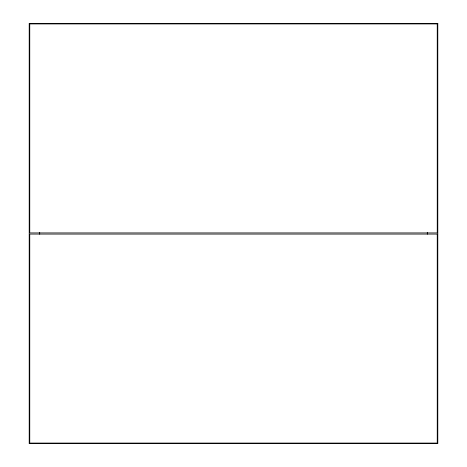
<?xml version="1.0" encoding="UTF-8"?>
<svg xmlns="http://www.w3.org/2000/svg" width="467" height="467" viewBox="0 0 467 467"><rect width="100%" height="100%" fill="white"/><g stroke="black" fill="none" stroke-linecap="round" stroke-linejoin="round"><path stroke-width="0.7" d="M427.305 232.449L427.305 234.23M39.695 232.449L39.695 234.23M437.812 23.35L29.188 23.35L29.188 443.65L437.812 443.65L437.812 23.35M437.229 23.934L29.771 23.934L29.771 232.916L437.229 232.916L437.229 23.934M437.229 234.084L29.771 234.084L29.771 443.066L437.229 443.066L437.229 234.084"/></g></svg>
